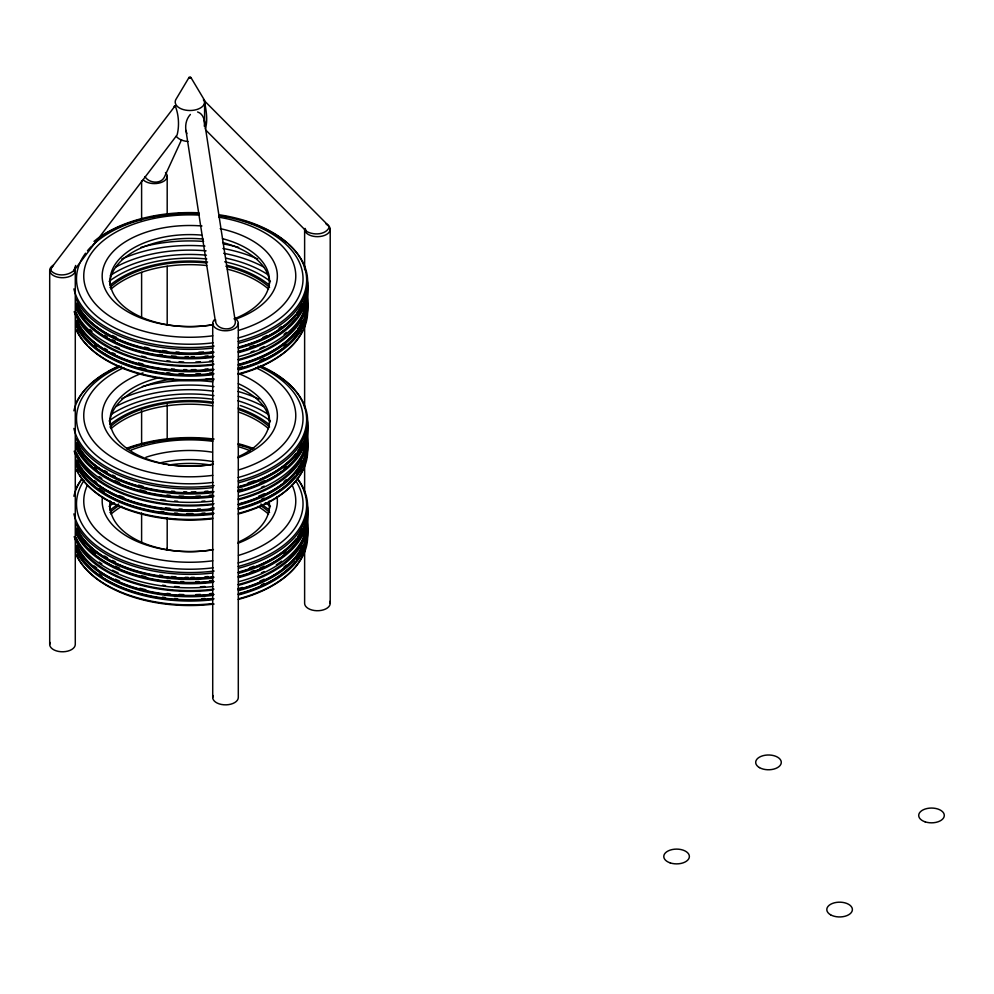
<?xml version="1.0" encoding="UTF-8"?>
<svg xmlns="http://www.w3.org/2000/svg" width="994" height="994" viewBox="0 0 994 994"><rect width="100%" height="100%" fill="white"/><g stroke="black" fill="none" stroke-linecap="round" stroke-linejoin="round"><path stroke-width="1.49" d="M204.416 126.449C205.199 120.97 203.459 113.813 197.595 111.962M204.317 120.572L235.404 322.23C234.335 332.655 214.331 330.045 215.599 319.77M51.402 267.821L51.092 270.803C56.82 276.916 68.574 275.81 74.314 270.157L177.118 134.935C179.492 125.604 178.758 114.708 175.192 105.774L51.402 267.821L52.744 266.392M74.314 270.157L74.873 268.653M181.529 139.769L164.308 177.255C160.73 184.474 148.665 183.144 145 176.609M189.071 77.395C190.028 79.719 192.016 75.954 189.071 77.395L176.36 98.667A14.761 8.524 0 0 0 189.842 110.508A14.761 8.524 0 0 0 203.633 98.791L190.848 77.395M174.049 106.843L174.571 105.811M205.336 128.959C207.932 120.522 206.305 111.166 204.714 102.63M190.376 114.447C186.4 118.671 185.021 124.834 185.953 130.475L215.412 321.559M325.957 223.725L328.815 226.222L329.076 227.713C325.063 235.193 312.973 235.305 306.351 231.217L205.808 130.09M327.747 224.868L203.397 99.785L204.056 100.742M306.351 231.217L305.034 228.384M185.953 130.475L186.897 133.618M330.207 229.279L330.207 603.346M304.624 269.635L304.624 229.279A12.785 7.38 0 0 0 322.317 236.1A12.785 7.38 0 0 0 326.467 224.06M304.624 323.957L304.624 407.776M304.624 463.651L304.624 493.136M304.624 549.011L304.624 603.346A12.785 7.38 0 0 0 319.086 610.664A12.785 7.38 0 0 0 329.772 601.432M238.299 323.398L238.299 697.453A12.785 7.38 0 0 1 223.836 704.783A12.785 7.38 0 0 1 213.151 695.551M212.716 323.398L212.716 697.453M204.602 100.941L204.602 126.089M167.191 176.211L167.191 215.015M167.191 266.243L167.191 325.224M167.191 404.384L167.191 440.081M167.191 517.688L167.191 550.278A12.785 7.38 0 0 0 166.756 548.365M141.608 180.871L141.608 219.674M141.608 272.443L141.608 317.459M141.608 410.584L141.608 444.728M141.608 513.028L141.608 542.513M75.283 270.331L75.283 644.398A12.785 7.38 0 0 1 60.82 651.716A12.785 7.38 0 0 1 50.135 642.484M49.7 270.331L49.7 644.398M234.547 318.167A12.785 7.38 0 0 1 235.305 328.144A12.785 7.38 0 0 1 218.171 329.449A12.785 7.38 0 0 1 214.431 319.708M165.476 172.521A12.785 7.38 0 0 1 160.792 182.61A12.785 7.38 0 0 1 143.322 179.914M307.357 425.842A117.851 68.039 0 0 1 238.61 492.192M212.791 497A117.851 68.039 0 0 1 75.929 447.884M302.325 447.685A116.534 67.281 0 0 1 238.063 491.496M214.021 496.068A116.534 67.281 0 0 1 77.209 447.685M286.396 466.608A116.534 67.281 0 0 1 284.048 468.534M264.23 480.748A116.534 67.281 0 0 1 259.981 482.686M242.412 489.023A116.534 67.281 0 0 1 238.063 490.228M212.53 494.975A116.534 67.281 0 0 1 209.523 495.298M200.403 495.994A116.534 67.281 0 0 1 195.83 496.18M183.704 496.18A116.534 67.281 0 0 1 179.119 495.994M170.011 495.298A116.534 67.281 0 0 1 166.992 494.975M145.919 491.334A116.534 67.281 0 0 1 140.005 489.831M119.541 482.686A116.534 67.281 0 0 1 115.304 480.748M96.691 469.479A116.534 67.281 0 0 1 94.293 467.578M302.325 443.361A116.534 67.281 0 0 1 297.877 451.065M296.026 453.562A116.534 67.281 0 0 1 238.063 487.172M214.021 491.744A116.534 67.281 0 0 1 77.209 443.361M254.104 480.773A116.534 67.281 0 0 1 248.028 482.935M208.007 491.123A116.534 67.281 0 0 1 204.975 491.371M195.83 491.856A116.534 67.281 0 0 1 191.27 491.943M186.735 491.931A116.534 67.281 0 0 1 183.704 491.856M174.559 491.371A116.534 67.281 0 0 1 171.515 491.123M142.937 486.277A116.534 67.281 0 0 1 138.551 485.109M115.304 476.424A116.534 67.281 0 0 1 112.57 475.07M107.364 472.249A116.534 67.281 0 0 1 104.556 470.572M255.669 367.668A106.01 61.206 0 0 1 238.498 469.963M212.741 475.356A106.01 61.206 0 0 1 94.07 441.945A106.01 61.206 0 0 1 123.852 367.668M273.089 372.75A117.851 68.039 0 0 1 238.61 482.773M212.791 487.582A117.851 68.039 0 0 1 75.929 438.466M75.929 403.241A117.851 68.039 0 0 1 87.708 386.84M88.677 385.883A117.851 68.039 0 0 1 106.433 372.75M107.638 372.054A117.851 68.039 0 0 1 119.404 366.277M260.13 366.277A117.851 68.039 0 0 1 271.884 372.054M238.038 373.409A87.596 50.57 0 0 1 238.038 457.812M212.43 464.459A87.596 50.57 0 0 1 109.526 435.894A87.596 50.57 0 0 1 142.974 372.862M264.23 486.091A116.534 67.281 0 0 1 261.422 487.395M204.975 501.038A116.534 67.281 0 0 1 201.931 501.249M177.603 501.249A116.534 67.281 0 0 1 174.559 501.038M165.501 500.144A116.534 67.281 0 0 1 161.065 499.547M101.835 478.487A116.534 67.281 0 0 1 99.214 476.685M306.612 454.072A116.87 67.48 0 0 1 306.388 457.004M302.648 470.075A116.87 67.48 0 0 1 238.2 514.022M212.592 518.793A116.87 67.48 0 0 1 79.669 475.256M78.178 472.672A116.87 67.48 0 0 1 76.873 470.075M302.325 460.657A116.534 67.281 0 0 1 238.063 504.467M214.021 509.052A116.534 67.281 0 0 1 77.209 460.657M286.396 479.58A116.534 67.281 0 0 1 284.048 481.506M264.23 493.72A116.534 67.281 0 0 1 258.539 496.279M214.021 507.772A116.534 67.281 0 0 1 211.026 508.12M200.403 508.965A116.534 67.281 0 0 1 197.359 509.114M182.175 509.114A116.534 67.281 0 0 1 179.119 508.965M170.011 508.282A116.534 67.281 0 0 1 165.501 507.772M123.927 497.485A116.534 67.281 0 0 1 119.541 495.658M96.691 482.463A116.534 67.281 0 0 1 94.293 480.549M307.357 438.814A117.851 68.039 0 0 1 238.61 505.163M212.791 509.972A117.851 68.039 0 0 1 75.929 460.856M302.325 464.981A116.534 67.281 0 0 1 296.97 473.939M295.032 476.424A116.534 67.281 0 0 1 238.063 508.804M214.021 513.376A116.534 67.281 0 0 1 77.209 464.981M307.357 429.905A117.851 68.039 0 0 1 238.61 496.254M212.791 501.063A117.851 68.039 0 0 1 75.929 451.947M307.357 443.138A117.851 68.039 0 0 1 238.61 509.487M212.791 514.296A117.851 68.039 0 0 1 75.929 465.18M307.357 446.952A117.851 68.039 0 0 1 238.61 513.302M212.791 518.11A117.851 68.039 0 0 1 75.929 468.994M109.775 424.152A79.98 46.184 0 0 1 173.403 378.95M206.118 378.95A79.98 46.184 0 0 1 213.536 380.068M238.461 387.523A79.98 46.184 0 0 1 269.709 422.661M307.357 424.562A117.851 68.039 0 0 1 238.61 490.912M212.791 495.72A117.851 68.039 0 0 1 75.929 446.604M307.357 421.518A117.851 68.039 0 0 1 238.61 487.868M212.791 492.676A117.851 68.039 0 0 1 75.929 443.56M307.357 420.238A117.851 68.039 0 0 1 238.61 486.588M212.791 491.396A117.851 68.039 0 0 1 75.929 442.28M264.23 498.044A116.534 67.281 0 0 1 261.422 499.348M204.975 513.003A116.534 67.281 0 0 1 201.931 513.215M192.786 513.55A116.534 67.281 0 0 1 186.735 513.55M177.603 513.215A116.534 67.281 0 0 1 174.559 513.003M164.01 511.91A116.534 67.281 0 0 1 161.065 511.5M104.556 492.192A116.534 67.281 0 0 1 99.214 488.65M307.357 441.87A117.851 68.039 0 0 1 238.61 508.22M212.791 513.028A117.851 68.039 0 0 1 75.929 463.912M307.357 433.471A117.851 68.039 0 0 1 238.61 499.82M212.791 504.629A117.851 68.039 0 0 1 74.19 451.189M238.287 383.672A79.706 46.01 0 0 1 238.287 456.681M213.449 464.111A79.706 46.01 0 0 1 114.683 435.62A79.706 46.01 0 0 1 160.009 377.484M307.357 437.546A117.851 68.039 0 0 1 238.61 503.896M212.791 508.704A117.851 68.039 0 0 1 75.929 459.576M260.913 366.09A116.87 67.48 0 0 1 238.2 481.034M214.095 485.619A116.87 67.48 0 0 1 73.891 428.439M73.891 410.82A116.87 67.48 0 0 1 118.621 366.09M258.018 366.214A113.266 65.393 0 0 1 238.125 477.53M213.039 482.401A113.266 65.393 0 0 1 86.664 445.474A113.266 65.393 0 0 1 121.504 366.214M306.301 437.907A116.534 67.281 0 0 1 238.063 499.125M214.021 503.709A116.534 67.281 0 0 1 76.004 452.481M111.726 414.138A104.693 60.448 0 0 1 213.934 395.612M237.889 400.756A104.693 60.448 0 0 1 267.808 414.138M109.104 420.971A100.891 58.248 0 0 1 212.89 399.253M240.213 405.515A100.891 58.248 0 0 1 270.418 420.971M109.949 427.047A94.418 54.508 0 0 1 212.716 403.291M238.485 409.478A94.418 54.508 0 0 1 269.573 427.047M110.98 428.675A94.418 54.508 0 0 1 212.716 405.838M238.485 412.025A94.418 54.508 0 0 1 268.542 428.675M110.085 424.736A96.803 55.888 0 0 1 213.387 402.272M238.162 408.074A96.803 55.888 0 0 1 269.449 424.736M115.938 406.521A107.961 62.336 0 0 1 213.399 391.189M238.249 396.308A107.961 62.336 0 0 1 263.584 406.521M121.84 398.544A110.471 63.778 0 0 1 213.946 386.604M237.926 391.437A110.471 63.778 0 0 1 259.036 399.153M142.39 386.542A112.049 64.685 0 0 1 212.791 381.845M307.357 286.284A117.851 68.039 0 0 1 238.61 352.634M212.791 357.442A117.851 68.039 0 0 1 75.929 308.326M302.325 308.128A116.534 67.281 0 0 1 297.877 315.831M296.026 318.341A116.534 67.281 0 0 1 238.063 351.951M214.021 356.523A116.534 67.281 0 0 1 77.209 308.128M254.104 345.539A116.534 67.281 0 0 1 249.556 347.192M208.007 355.902A116.534 67.281 0 0 1 204.975 356.15M194.302 356.672A116.534 67.281 0 0 1 191.27 356.722M188.251 356.722A116.534 67.281 0 0 1 185.219 356.672M176.075 356.262A116.534 67.281 0 0 1 171.515 355.902M162.531 354.858A116.534 67.281 0 0 1 159.599 354.436M115.304 341.203A116.534 67.281 0 0 1 112.57 339.849M107.364 337.016A116.534 67.281 0 0 1 104.556 335.338M302.325 303.804A116.534 67.281 0 0 1 296.97 312.762M295.032 315.247A116.534 67.281 0 0 1 238.063 347.627M214.021 352.199A116.534 67.281 0 0 1 77.209 303.804M281.588 326.541A116.534 67.281 0 0 1 279.016 328.38M266.964 335.525A116.534 67.281 0 0 1 262.826 337.538M203.447 351.938A116.534 67.281 0 0 1 198.875 352.199M179.119 352.124A116.534 67.281 0 0 1 176.075 351.938M166.992 351.106A116.534 67.281 0 0 1 162.531 350.534M148.926 348.136A116.534 67.281 0 0 1 144.428 347.105M116.696 337.538A116.534 67.281 0 0 1 112.57 335.525M218.755 217.189A106.01 61.206 0 0 1 295.243 269.933A106.01 61.206 0 0 1 238.498 330.406M212.741 335.81A106.01 61.206 0 0 1 83.981 280.072A106.01 61.206 0 0 1 198.974 215.089M288.832 244.449A117.851 68.039 0 0 1 238.61 343.228M212.791 348.037A117.851 68.039 0 0 1 75.929 298.921M97.462 239.007A117.851 68.039 0 0 1 130.835 222.383M132.239 221.923A117.851 68.039 0 0 1 140.924 219.388M153.076 216.655A117.851 68.039 0 0 1 159.264 215.586M163.724 214.952A117.851 68.039 0 0 1 168.259 214.406M177.466 213.635A117.851 68.039 0 0 1 182.088 213.412M221.811 215.835A117.851 68.039 0 0 1 226.458 216.655M243.008 220.606A117.851 68.039 0 0 1 247.295 221.923M248.686 222.383A117.851 68.039 0 0 1 286.682 242.598M220.221 228.645A87.596 50.57 0 0 1 276.966 271.3A87.596 50.57 0 0 1 235.069 319.347M212.43 324.901A87.596 50.57 0 0 1 102.332 279.14A87.596 50.57 0 0 1 201.956 225.986M286.396 332.394A116.534 67.281 0 0 1 284.048 334.332M264.23 346.546A116.534 67.281 0 0 1 259.981 348.484M254.104 350.882A116.534 67.281 0 0 1 251.084 352M212.53 360.772A116.534 67.281 0 0 1 209.523 361.095M200.403 361.791A116.534 67.281 0 0 1 195.83 361.978M183.704 361.978A116.534 67.281 0 0 1 179.119 361.791M170.011 361.095A116.534 67.281 0 0 1 166.992 360.772M145.919 357.119A116.534 67.281 0 0 1 141.471 356.014M119.541 348.484A116.534 67.281 0 0 1 115.304 346.546M92.02 331.412A116.534 67.281 0 0 1 89.87 329.436M306.525 315.993A116.87 67.48 0 0 1 305.63 321.87M302.648 330.53A116.87 67.48 0 0 1 238.2 374.477M214.095 379.062A116.87 67.48 0 0 1 88.553 346.807M87.41 345.626A116.87 67.48 0 0 1 76.873 330.53M302.325 321.112A116.534 67.281 0 0 1 297.877 328.815M296.026 331.313A116.534 67.281 0 0 1 238.063 364.922M214.021 369.495A116.534 67.281 0 0 1 77.209 321.112M307.357 299.269A117.851 68.039 0 0 1 238.61 365.618M212.791 370.427A117.851 68.039 0 0 1 75.929 321.298M302.325 325.436A116.534 67.281 0 0 1 238.063 369.246M214.021 373.819A116.534 67.281 0 0 1 77.209 325.436M286.396 344.359A116.534 67.281 0 0 1 284.048 346.285M264.23 358.499A116.534 67.281 0 0 1 259.981 360.437M242.412 366.774A116.534 67.281 0 0 1 238.063 367.979M212.53 372.725A116.534 67.281 0 0 1 209.523 373.048M200.403 373.744A116.534 67.281 0 0 1 195.83 373.93M183.704 373.93A116.534 67.281 0 0 1 179.119 373.744M170.011 373.048A116.534 67.281 0 0 1 166.992 372.725M145.919 369.085A116.534 67.281 0 0 1 140.005 367.581M96.691 347.229A116.534 67.281 0 0 1 94.293 345.328M209.97 378.639A113.266 65.393 0 0 1 206.876 378.938M172.645 378.938A113.266 65.393 0 0 1 169.552 378.639M307.357 290.36A117.851 68.039 0 0 1 238.61 356.709M212.791 361.518A117.851 68.039 0 0 1 75.929 312.402M307.357 303.592A117.851 68.039 0 0 1 238.61 369.942M212.791 374.75A117.851 68.039 0 0 1 75.929 325.622M307.357 307.407A117.851 68.039 0 0 1 238.61 373.756M212.791 378.565A117.851 68.039 0 0 1 75.929 329.449M109.775 284.607A79.98 46.184 0 0 1 203.174 239.082M222.606 242.499A79.98 46.184 0 0 1 269.709 283.104M307.357 285.017A117.851 68.039 0 0 1 238.61 351.367M212.791 356.175A117.851 68.039 0 0 1 75.929 307.059M307.357 281.961A117.851 68.039 0 0 1 238.61 348.31M212.791 353.118A117.851 68.039 0 0 1 75.929 304.002M307.357 280.693A117.851 68.039 0 0 1 238.61 347.043M212.791 351.851A117.851 68.039 0 0 1 75.929 302.735M307.357 302.313A117.851 68.039 0 0 1 238.61 368.662M212.791 373.471A117.851 68.039 0 0 1 75.929 324.355M307.357 293.926A117.851 68.039 0 0 1 238.61 360.275M212.791 365.084A117.851 68.039 0 0 1 74.19 311.644M222.482 238.672A79.706 46.01 0 0 1 269.188 276.817A79.706 46.01 0 0 1 234.025 318.888M213.449 324.553A79.706 46.01 0 0 1 110.297 284.122A79.706 46.01 0 0 1 201.645 235.118M307.357 297.989A117.851 68.039 0 0 1 238.61 364.338M212.791 369.147A117.851 68.039 0 0 1 75.929 320.031M220.009 214.903A116.87 67.48 0 0 1 306.239 274.493A116.87 67.48 0 0 1 238.2 341.489M214.095 346.074A116.87 67.48 0 0 1 73.891 288.881M73.891 271.275A116.87 67.48 0 0 1 75.668 265.46M94.008 241.393A116.87 67.48 0 0 1 198.899 212.803M219.078 215.686A113.266 65.393 0 0 1 302.574 272.99A113.266 65.393 0 0 1 238.125 337.985M213.039 342.843A113.266 65.393 0 0 1 80.352 261.919M80.961 260.664A113.266 65.393 0 0 1 85.559 253.209M87.447 250.799A113.266 65.393 0 0 1 91.672 246.152M92.666 245.183A113.266 65.393 0 0 1 199.086 213.673M306.301 298.349A116.534 67.281 0 0 1 238.063 359.579M214.021 364.152A116.534 67.281 0 0 1 75.482 311.495M110.433 275.437A104.693 60.448 0 0 1 206.454 255.209M226.06 258.179A104.693 60.448 0 0 1 267.808 274.592M109.104 281.414A100.891 58.248 0 0 1 206.789 258.987M224.731 261.77A100.891 58.248 0 0 1 270.418 281.414M109.949 287.502A94.418 54.508 0 0 1 206.69 262.988M225.899 266.255A94.418 54.508 0 0 1 269.573 287.502M110.98 289.117A94.418 54.508 0 0 1 206.69 265.535M227.328 269.15A94.418 54.508 0 0 1 268.542 289.117M110.085 285.191A96.803 55.888 0 0 1 207.572 261.994M226.806 265.286A96.803 55.888 0 0 1 269.449 285.191M208.007 368.873A116.534 67.281 0 0 1 204.975 369.122M195.83 369.606A116.534 67.281 0 0 1 191.27 369.693M186.735 369.681A116.534 67.281 0 0 1 183.704 369.606M174.559 369.122A116.534 67.281 0 0 1 171.515 368.873M142.937 364.028A116.534 67.281 0 0 1 138.551 362.86M115.304 354.175A116.534 67.281 0 0 1 112.57 352.82M107.364 350A116.534 67.281 0 0 1 104.556 348.322M115.938 266.964A107.961 62.336 0 0 1 206.081 250.836M223.687 253.284A107.961 62.336 0 0 1 263.584 266.964M121.84 258.999A110.471 63.778 0 0 1 204.938 246.114M222.954 248.463A110.471 63.778 0 0 1 257.695 258.999M140.912 247.394A112.049 64.685 0 0 1 203.621 241.418M223.426 243.903A112.049 64.685 0 0 1 238.622 247.394M307.357 511.276A117.851 68.039 0 0 1 238.61 577.626M212.791 582.434A117.851 68.039 0 0 1 75.929 533.318M302.325 533.119A116.534 67.281 0 0 1 238.063 576.942M214.021 581.515A116.534 67.281 0 0 1 77.209 533.119M286.396 552.043A116.534 67.281 0 0 1 284.048 553.969M264.23 566.182A116.534 67.281 0 0 1 259.981 568.133M254.104 570.531A116.534 67.281 0 0 1 251.084 571.649M212.53 580.421A116.534 67.281 0 0 1 209.523 580.744M198.875 581.515A116.534 67.281 0 0 1 195.83 581.627M183.704 581.627A116.534 67.281 0 0 1 180.647 581.515M170.011 580.744A116.534 67.281 0 0 1 166.992 580.421M145.919 576.768A116.534 67.281 0 0 1 141.471 575.663M119.541 568.133A116.534 67.281 0 0 1 115.304 566.182M95.474 553.969A116.534 67.281 0 0 1 89.87 549.073M302.325 528.796A116.534 67.281 0 0 1 297.877 536.499M296.026 539.009A116.534 67.281 0 0 1 238.063 572.619M214.021 577.191A116.534 67.281 0 0 1 77.209 528.796M254.104 566.207A116.534 67.281 0 0 1 249.556 567.86M208.007 576.557A116.534 67.281 0 0 1 204.975 576.818M194.302 577.34A116.534 67.281 0 0 1 191.27 577.39M188.251 577.39A116.534 67.281 0 0 1 185.219 577.34M176.075 576.93A116.534 67.281 0 0 1 171.515 576.557M162.531 575.526A116.534 67.281 0 0 1 159.599 575.104M115.304 561.858A116.534 67.281 0 0 1 112.57 560.517M107.364 557.684A116.534 67.281 0 0 1 104.556 556.006M292.161 485.209A106.01 61.206 0 0 1 238.498 555.397M212.741 560.802A106.01 61.206 0 0 1 87.373 485.209M130.897 450.145A106.01 61.206 0 0 1 212.741 441.299M238.498 446.691A106.01 61.206 0 0 1 250.078 450.717M297.778 479.083A117.851 68.039 0 0 1 238.61 568.22M212.791 573.029A117.851 68.039 0 0 1 75.929 523.9M75.929 488.688A117.851 68.039 0 0 1 81.756 479.083M130.835 447.375A117.851 68.039 0 0 1 137.98 445.175M140.924 444.38A117.851 68.039 0 0 1 146.938 442.914M149.995 442.243A117.851 68.039 0 0 1 159.264 440.578M168.259 439.398A117.851 68.039 0 0 1 172.844 438.963M182.088 438.404A117.851 68.039 0 0 1 186.71 438.279M192.824 438.279A117.851 68.039 0 0 1 197.433 438.404M206.677 438.963A117.851 68.039 0 0 1 211.275 439.398M240.088 444.778A117.851 68.039 0 0 1 243.008 445.598M281.588 561.2A116.534 67.281 0 0 1 276.344 564.816M264.23 571.525A116.534 67.281 0 0 1 261.422 572.842M204.975 586.485A116.534 67.281 0 0 1 200.403 586.783M179.119 586.783A116.534 67.281 0 0 1 174.559 586.485M165.501 585.59A116.534 67.281 0 0 1 162.531 585.193M118.112 572.842A116.534 67.281 0 0 1 112.57 570.183M101.835 563.933A116.534 67.281 0 0 1 99.214 562.132M304.86 549.781A116.87 67.48 0 0 1 238.2 599.457M214.095 604.054A116.87 67.48 0 0 1 76.873 555.522M302.325 546.091A116.534 67.281 0 0 1 238.063 589.914M214.021 594.487A116.534 67.281 0 0 1 77.209 546.091M286.396 565.014A116.534 67.281 0 0 1 284.048 566.953M264.23 579.167A116.534 67.281 0 0 1 259.981 581.105M242.412 587.429A116.534 67.281 0 0 1 238.063 588.634M212.53 593.393A116.534 67.281 0 0 1 209.523 593.716M200.403 594.412A116.534 67.281 0 0 1 195.83 594.598M183.704 594.598A116.534 67.281 0 0 1 179.119 594.412M170.011 593.716A116.534 67.281 0 0 1 166.992 593.393M145.919 589.74A116.534 67.281 0 0 1 140.005 588.249M119.541 581.105A116.534 67.281 0 0 1 115.304 579.167M96.691 567.897A116.534 67.281 0 0 1 94.293 565.984M307.357 524.248A117.851 68.039 0 0 1 238.61 590.61M212.791 595.406A117.851 68.039 0 0 1 75.929 546.29M302.325 550.428A116.534 67.281 0 0 1 296.97 559.386M295.032 561.871A116.534 67.281 0 0 1 238.063 594.238M214.021 598.81A116.534 67.281 0 0 1 77.209 550.428M307.357 515.352A117.851 68.039 0 0 1 238.61 581.701M212.791 586.51A117.851 68.039 0 0 1 75.929 537.394M307.357 528.572A117.851 68.039 0 0 1 238.61 594.934M212.791 599.73A117.851 68.039 0 0 1 75.929 550.614M307.357 532.399A117.851 68.039 0 0 1 238.61 598.748M212.791 603.557A117.851 68.039 0 0 1 75.929 554.441M109.775 509.599A79.98 46.184 0 0 1 110.856 502.069M169.067 464.993A79.98 46.184 0 0 1 210.467 464.993M268.678 502.069A79.98 46.184 0 0 1 269.709 508.096M307.357 510.009A117.851 68.039 0 0 1 238.61 576.358M212.791 581.167A117.851 68.039 0 0 1 75.929 532.051M307.357 506.952A117.851 68.039 0 0 1 238.61 573.302M212.791 578.11A117.851 68.039 0 0 1 75.929 528.994M307.357 505.685A117.851 68.039 0 0 1 238.61 572.035M212.791 576.843A117.851 68.039 0 0 1 75.929 527.727M264.23 583.49A116.534 67.281 0 0 1 261.422 584.795M204.975 598.438A116.534 67.281 0 0 1 201.931 598.649M177.603 598.649A116.534 67.281 0 0 1 174.559 598.438M165.501 597.543A116.534 67.281 0 0 1 162.531 597.158M101.835 575.886A116.534 67.281 0 0 1 99.214 574.085M307.357 527.305A117.851 68.039 0 0 1 238.61 593.654M212.791 598.463A117.851 68.039 0 0 1 75.929 549.347M307.357 518.905A117.851 68.039 0 0 1 238.61 585.267M212.791 590.063A117.851 68.039 0 0 1 74.19 536.636M307.357 522.981A117.851 68.039 0 0 1 238.61 589.33M212.791 594.139A117.851 68.039 0 0 1 75.929 545.023M297.281 478.611A116.87 67.48 0 0 1 238.2 566.481M214.095 571.065A116.87 67.48 0 0 1 73.891 513.873M73.891 496.254A116.87 67.48 0 0 1 82.241 478.611M126.996 448.145A116.87 67.48 0 0 1 214.095 439.075M238.2 443.659A116.87 67.48 0 0 1 253.955 448.679M295.678 480.661A113.266 65.393 0 0 1 238.125 562.977M213.039 567.835A113.266 65.393 0 0 1 103.699 546.352A113.266 65.393 0 0 1 83.856 480.661M127.232 449.313A113.266 65.393 0 0 1 213.039 439.845M238.125 444.703A113.266 65.393 0 0 1 252.302 449.313M306.301 523.341A116.534 67.281 0 0 1 238.063 584.571M214.021 589.144A116.534 67.281 0 0 1 76.004 537.916M277.028 496.652A87.596 50.57 0 0 1 238.038 543.246M212.43 549.893A87.596 50.57 0 0 1 102.506 496.652M145.969 457.252A87.596 50.57 0 0 1 212.43 452.195M269.076 501.113A79.706 46.01 0 0 1 238.287 542.115M213.449 549.545A79.706 46.01 0 0 1 110.446 501.113M160.009 462.931A79.706 46.01 0 0 1 213.449 461.676M109.104 506.406A100.891 58.248 0 0 1 114.273 502.753M265.261 502.753A100.891 58.248 0 0 1 270.418 506.406M109.949 512.494A94.418 54.508 0 0 1 119.106 505.449M260.416 505.449A94.418 54.508 0 0 1 269.573 512.494M110.98 514.109A94.418 54.508 0 0 1 121.678 506.381M257.844 506.381A94.418 54.508 0 0 1 268.542 514.109M110.085 510.183A96.803 55.888 0 0 1 118.634 504.008M260.9 504.008A96.803 55.888 0 0 1 269.449 510.183M182.076 466.062A112.049 64.685 0 0 1 195.905 466.012M187.916 141.508A14.761 8.524 0 0 1 176.273 136.265M74.848 268.417A12.785 7.38 0 0 1 59.18 277.463A12.785 7.38 0 0 1 53.452 265.112M670.192 862.891A12.785 7.38 0 0 0 689.376 856.493A12.785 7.38 0 0 0 670.192 850.094A12.785 7.38 0 0 0 670.192 862.891M759.453 767.604A12.785 7.38 0 0 0 780.849 764.287A12.785 7.38 0 0 0 765.181 755.241A12.785 7.38 0 0 0 759.453 767.604M925.116 821.839A12.785 7.38 0 0 0 944.3 815.44A12.785 7.38 0 0 0 925.116 809.041A12.785 7.38 0 0 0 925.116 821.839M830.549 914.778A12.785 7.38 0 0 0 851.957 911.473A12.785 7.38 0 0 0 836.289 902.428A12.785 7.38 0 0 0 830.549 914.778"/></g></svg>
